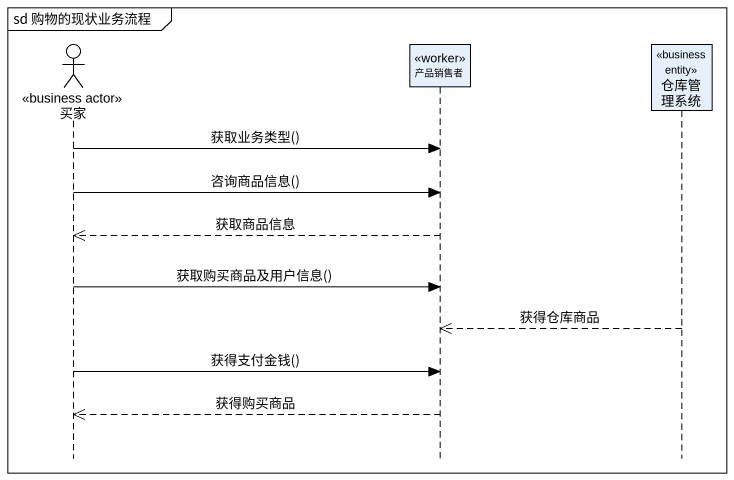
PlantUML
@startuml
mainframe sd 购物的现状业务流程
hide footbox
actor 买家 <<business actor>>
participant 产品销售者 <<worker>>
participant 仓库管理系统 <<business entity>>

买家 -> 产品销售者 : 获取业务类型()
买家 -> 产品销售者 : 咨询商品信息()
产品销售者 -->> 买家 : 获取商品信息
买家 -> 产品销售者 : 获取购买商品及用户信息()
仓库管理系统 -->> 产品销售者 : 获得仓库商品
买家 -> 产品销售者 : 获得支付金钱()
产品销售者 -->> 买家 : 获得购买商品
@enduml
